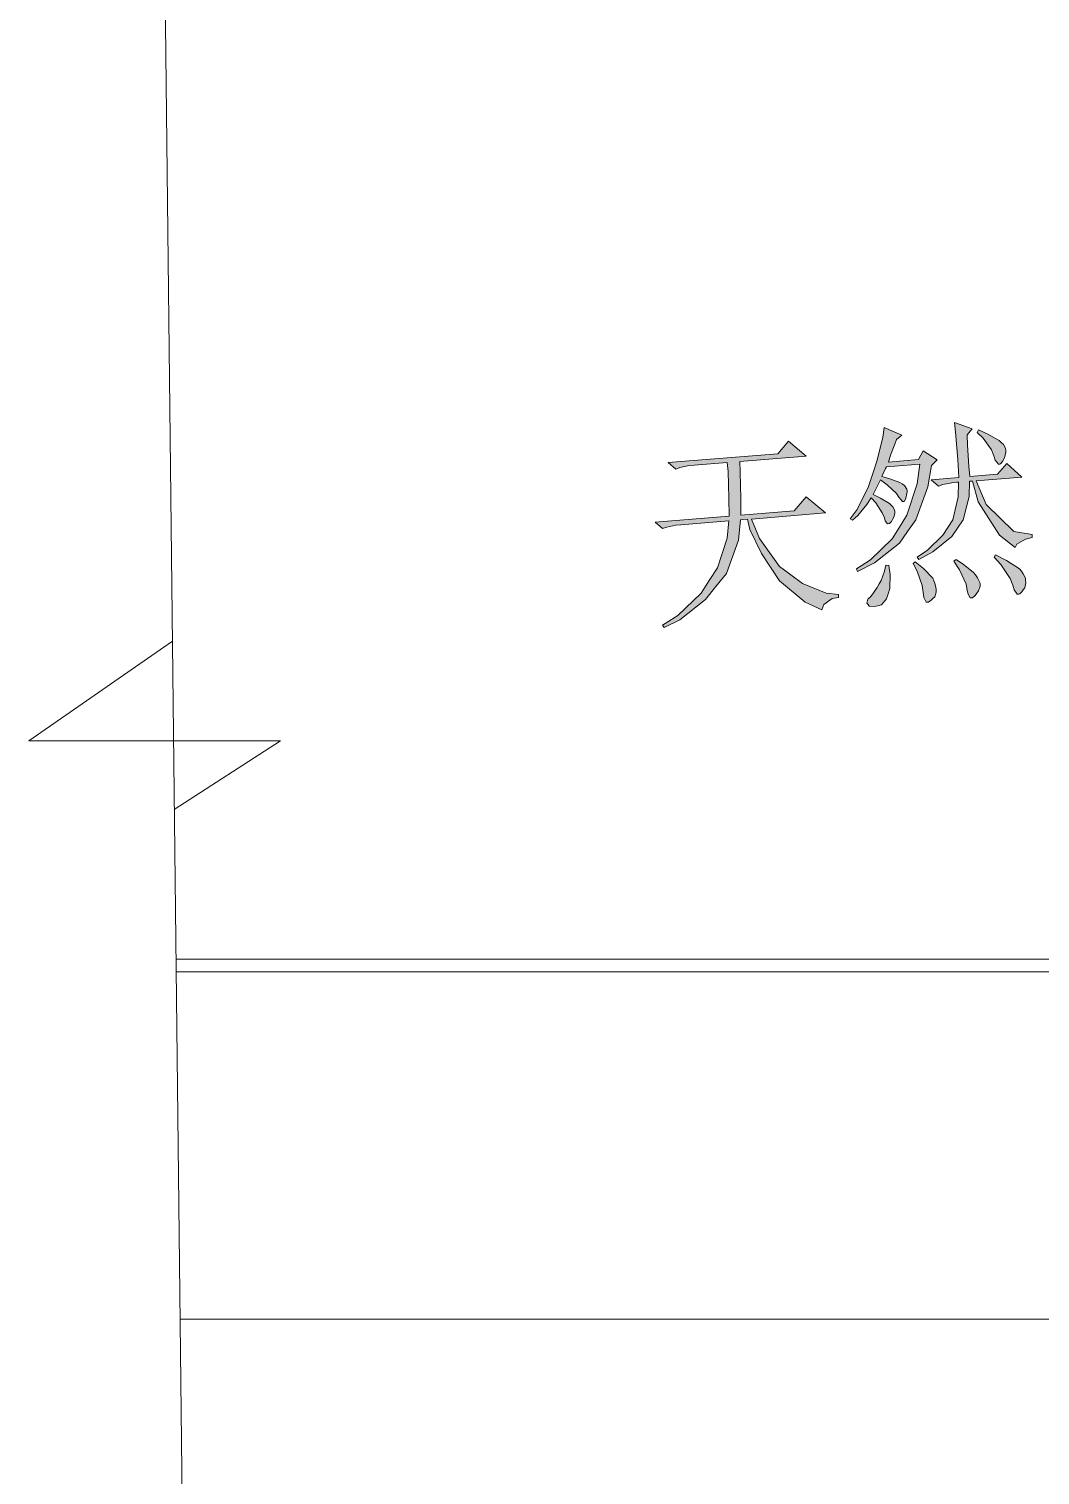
# Model space of a CAD drawing. Header units: millimetres. Extents: x -4415 to 173792, y -78716 to 47289.
# Drawn here: x 33826 to 48387, y -34442 to -13627 of the extents above; entities that cross this region are included whole.
import ezdxf

# ---------------------------------------------------------------- set-up
doc = ezdxf.new("R2010")
doc.units = ezdxf.units.MM

msp = doc.modelspace()

# ---------------------------------------------------------------- hatches: boundary and pattern name
h = msp.add_hatch(color=0)
h.dxf.hatch_style = 2
h.paths.add_polyline_path([(47218, -20082), (47203, -19825), (47171, -19430), (47153, -19291), (47408, -19383), (47336, -19467), (47342, -19618), (47362, -19919), (47373, -20070), (47775, -20037), (47908, -19881), (48125, -20077), (47468, -20129), (47608, -20472), (48009, -20859), (48271, -20905), (48274, -20949), (48175, -20969), (48052, -21041), (48028, -21093), (47801, -20915), (47493, -20435), (47412, -20134), (47368, -20138), (47364, -20357), (47279, -20694), (47199, -20813), (47118, -20931), (46840, -21155), (46640, -21262), (46616, -21230), (46765, -21128), (46985, -20914), (47058, -20801), (47130, -20690), (47207, -20363), (47212, -20150), (47190, -20152), (47118, -20158), (46985, -20185), (46926, -20207), (46817, -20115)])
h = msp.add_hatch(color=0)
h.dxf.hatch_style = 2
h.paths.add_polyline_path([(43031, -19869), (44612, -19742), (44766, -19561), (45018, -19776), (44061, -19853), (44067, -20005), (44077, -20390), (44079, -20625), (44846, -20563), (45020, -20359), (45297, -20594), (44229, -20681), (44347, -20962), (44632, -21365), (44798, -21486), (44965, -21607), (45307, -21748), (45482, -21767), (45486, -21811), (45392, -21825), (45271, -21913), (45243, -21989), (45004, -21879), (44634, -21572), (44504, -21376), (44373, -21179), (44208, -20833), (44173, -20685), (44072, -20693), (44046, -20987), (43870, -21467), (43719, -21654), (43569, -21839), (43198, -22133), (42976, -22241), (42952, -22209), (43170, -22068), (43505, -21746), (43623, -21566), (43740, -21385), (43881, -20956), (43906, -20707), (43216, -20763), (43143, -20768), (43011, -20796), (42951, -20817), (42842, -20725), (43911, -20639), (43907, -20381), (43893, -19996), (43882, -19867), (43404, -19907), (43332, -19912), (43199, -19940), (43140, -19962)])
h = msp.add_hatch(color=0)
h.dxf.hatch_style = 2
h.paths.add_polyline_path([(46140, -19362), (46396, -19475), (46321, -19538), (46294, -19602), (46233, -19764), (46202, -19862), (46637, -19826), (46705, -19698), (46905, -19828), (46823, -19912), (46769, -20219), (46597, -20693), (46479, -20859), (46361, -21026), (46000, -21312), (45758, -21434), (45744, -21400), (45946, -21267), (46255, -20964), (46362, -20796), (46469, -20627), (46615, -20175), (46653, -19892), (46174, -19931), (46159, -19954), (46126, -20025), (46107, -20071), (46222, -20101), (46369, -20154), (46402, -20176), (46434, -20199), (46470, -20249), (46472, -20277), (46473, -20288), (46464, -20331), (46456, -20362), (46447, -20393), (46428, -20427), (46416, -20428), (46405, -20428), (46375, -20397), (46355, -20364), (46317, -20312), (46184, -20188), (46089, -20117), (46060, -20175), (46007, -20281), (45982, -20328), (46087, -20380), (46217, -20458), (46241, -20480), (46266, -20504), (46291, -20549), (46294, -20571), (46296, -20599), (46281, -20656), (46263, -20686), (46246, -20715), (46218, -20745), (46207, -20746), (46190, -20748), (46158, -20706), (46144, -20662), (46115, -20592), (46020, -20448), (45952, -20375), (45893, -20470), (45760, -20632), (45687, -20699), (45653, -20680), (45754, -20543), (45917, -20215), (45980, -20025), (46043, -19835), (46123, -19503)])
h = msp.add_hatch(color=0)
h.dxf.hatch_style = 2
h.paths.add_polyline_path([(47479, -19433), (47499, -19398), (47632, -19459), (47796, -19551), (47828, -19579), (47858, -19607), (47890, -19663), (47892, -19691), (47894, -19719), (47880, -19782), (47863, -19817), (47847, -19852), (47819, -19888), (47807, -19889), (47786, -19891), (47742, -19833), (47719, -19773), (47685, -19686), (47565, -19516)])
h = msp.add_hatch(color=0)
h.dxf.hatch_style = 2
h.paths.add_polyline_path([(47726, -21230), (47745, -21194), (47903, -21277), (48090, -21396), (48117, -21432), (48145, -21470), (48176, -21534), (48179, -21562), (48182, -21601), (48165, -21670), (48144, -21699), (48125, -21729), (48094, -21759), (48082, -21760), (48059, -21762), (48015, -21699), (47994, -21633), (47957, -21535), (47823, -21334)])
h = msp.add_hatch(color=0)
h.dxf.hatch_style = 2
h.paths.add_polyline_path([(46166, -21344), (46211, -21352), (46227, -21480), (46221, -21681), (46199, -21756), (46177, -21831), (46102, -21918), (46050, -21931), (45998, -21942), (45927, -21935), (45909, -21913), (45890, -21893), (45908, -21835), (45945, -21799), (45980, -21757), (46043, -21664), (46069, -21615), (46096, -21566), (46144, -21430)])
h = msp.add_hatch(color=0)
h.dxf.hatch_style = 2
h.paths.add_polyline_path([(46557, -21323), (46588, -21298), (46708, -21395), (46842, -21530), (46856, -21568), (46870, -21606), (46886, -21666), (46888, -21689), (46891, -21733), (46869, -21802), (46843, -21826), (46817, -21851), (46780, -21877), (46769, -21878), (46747, -21879), (46713, -21809), (46701, -21737), (46688, -21637), (46616, -21430)])
h = msp.add_hatch(color=0)
h.dxf.hatch_style = 2
h.paths.add_polyline_path([(47147, -21288), (47179, -21263), (47285, -21333), (47423, -21444), (47455, -21486), (47486, -21529), (47519, -21593), (47522, -21615), (47524, -21648), (47501, -21715), (47475, -21748), (47451, -21780), (47414, -21815), (47402, -21815), (47381, -21817), (47349, -21763), (47338, -21708), (47320, -21620), (47224, -21410)])

# ---------------------------------------------------------------- linework, layer by layer
at = {"color": 0, "lineweight": 0}
for points in [[(35417, 19559), (36296, -58156)], [(35892, -22439), (33826, -23875)], [(33826, -23875), (37447, -23875)], [(37447, -23875), (35919, -24860)], [(65502, -27014), (35944, -27014)], [(65502, -27014), (35944, -27014)], [(65701, -27198), (35946, -27198)], [(65701, -27198), (35946, -27198)], [(35946, -27198), (60691, -27198)], [(36003, -32199), (69175, -32199)]]:
    msp.add_lwpolyline(points, dxfattribs=at)
for points in [[(47218, -20082), (47203, -19825), (47171, -19430), (47153, -19291), (47408, -19383), (47336, -19467), (47342, -19618), (47362, -19919), (47373, -20070), (47775, -20037), (47908, -19881), (48125, -20077), (47468, -20129), (47608, -20472), (48009, -20859), (48271, -20905), (48274, -20949), (48175, -20969), (48052, -21041), (48028, -21093), (47801, -20915), (47493, -20435), (47412, -20134), (47368, -20138), (47364, -20357), (47279, -20694), (47199, -20813), (47118, -20931), (46840, -21155), (46640, -21262), (46616, -21230), (46765, -21128), (46985, -20914), (47058, -20801), (47130, -20690), (47207, -20363), (47212, -20150), (47190, -20152), (47118, -20158), (46985, -20185), (46926, -20207), (46817, -20115)], [(43031, -19869), (44612, -19742), (44766, -19561), (45018, -19776), (44061, -19853), (44067, -20005), (44077, -20390), (44079, -20625), (44846, -20563), (45020, -20359), (45297, -20594), (44229, -20681), (44347, -20962), (44632, -21365), (44798, -21486), (44965, -21607), (45307, -21748), (45482, -21767), (45486, -21811), (45392, -21825), (45271, -21913), (45243, -21989), (45004, -21879), (44634, -21572), (44504, -21376), (44373, -21179), (44208, -20833), (44173, -20685), (44072, -20693), (44046, -20987), (43870, -21467), (43719, -21654), (43569, -21839), (43198, -22133), (42976, -22241), (42952, -22209), (43170, -22068), (43505, -21746), (43623, -21566), (43740, -21385), (43881, -20956), (43906, -20707), (43216, -20763), (43143, -20768), (43011, -20796), (42951, -20817), (42842, -20725), (43911, -20639), (43907, -20381), (43893, -19996), (43882, -19867), (43404, -19907), (43332, -19912), (43199, -19940), (43140, -19962)], [(46140, -19362), (46396, -19475), (46321, -19538), (46294, -19602), (46233, -19764), (46202, -19862), (46637, -19826), (46705, -19698), (46905, -19828), (46823, -19912), (46769, -20219), (46597, -20693), (46479, -20859), (46361, -21026), (46000, -21312), (45758, -21434), (45744, -21400), (45946, -21267), (46255, -20964), (46362, -20796), (46469, -20627), (46615, -20175), (46653, -19892), (46174, -19931), (46159, -19954), (46126, -20025), (46107, -20071), (46222, -20101), (46369, -20154), (46402, -20176), (46434, -20199), (46470, -20249), (46472, -20277), (46473, -20288), (46464, -20331), (46456, -20362), (46447, -20393), (46428, -20427), (46416, -20428), (46405, -20428), (46375, -20397), (46355, -20364), (46317, -20312), (46184, -20188), (46089, -20117), (46060, -20175), (46007, -20281), (45982, -20328), (46087, -20380), (46217, -20458), (46241, -20480), (46266, -20504), (46291, -20549), (46294, -20571), (46296, -20599), (46281, -20656), (46263, -20686), (46246, -20715), (46218, -20745), (46207, -20746), (46190, -20748), (46158, -20706), (46144, -20662), (46115, -20592), (46020, -20448), (45952, -20375), (45893, -20470), (45760, -20632), (45687, -20699), (45653, -20680), (45754, -20543), (45917, -20215), (45980, -20025), (46043, -19835), (46123, -19503)], [(47479, -19433), (47499, -19398), (47632, -19459), (47796, -19551), (47828, -19579), (47858, -19607), (47890, -19663), (47892, -19691), (47894, -19719), (47880, -19782), (47863, -19817), (47847, -19852), (47819, -19888), (47807, -19889), (47786, -19891), (47742, -19833), (47719, -19773), (47685, -19686), (47565, -19516)], [(47726, -21230), (47745, -21194), (47903, -21277), (48090, -21396), (48117, -21432), (48145, -21470), (48176, -21534), (48179, -21562), (48182, -21601), (48165, -21670), (48144, -21699), (48125, -21729), (48094, -21759), (48082, -21760), (48059, -21762), (48015, -21699), (47994, -21633), (47957, -21535), (47823, -21334)], [(46166, -21344), (46211, -21352), (46227, -21480), (46221, -21681), (46199, -21756), (46177, -21831), (46102, -21918), (46050, -21931), (45998, -21942), (45927, -21935), (45909, -21913), (45890, -21893), (45908, -21835), (45945, -21799), (45980, -21757), (46043, -21664), (46069, -21615), (46096, -21566), (46144, -21430)], [(46557, -21323), (46588, -21298), (46708, -21395), (46842, -21530), (46856, -21568), (46870, -21606), (46886, -21666), (46888, -21689), (46891, -21733), (46869, -21802), (46843, -21826), (46817, -21851), (46780, -21877), (46769, -21878), (46747, -21879), (46713, -21809), (46701, -21737), (46688, -21637), (46616, -21430)], [(47147, -21288), (47179, -21263), (47285, -21333), (47423, -21444), (47455, -21486), (47486, -21529), (47519, -21593), (47522, -21615), (47524, -21648), (47501, -21715), (47475, -21748), (47451, -21780), (47414, -21815), (47402, -21815), (47381, -21817), (47349, -21763), (47338, -21708), (47320, -21620), (47224, -21410)]]:
    msp.add_lwpolyline(points, close=True, dxfattribs=at)

doc.saveas('drawing.dxf')
